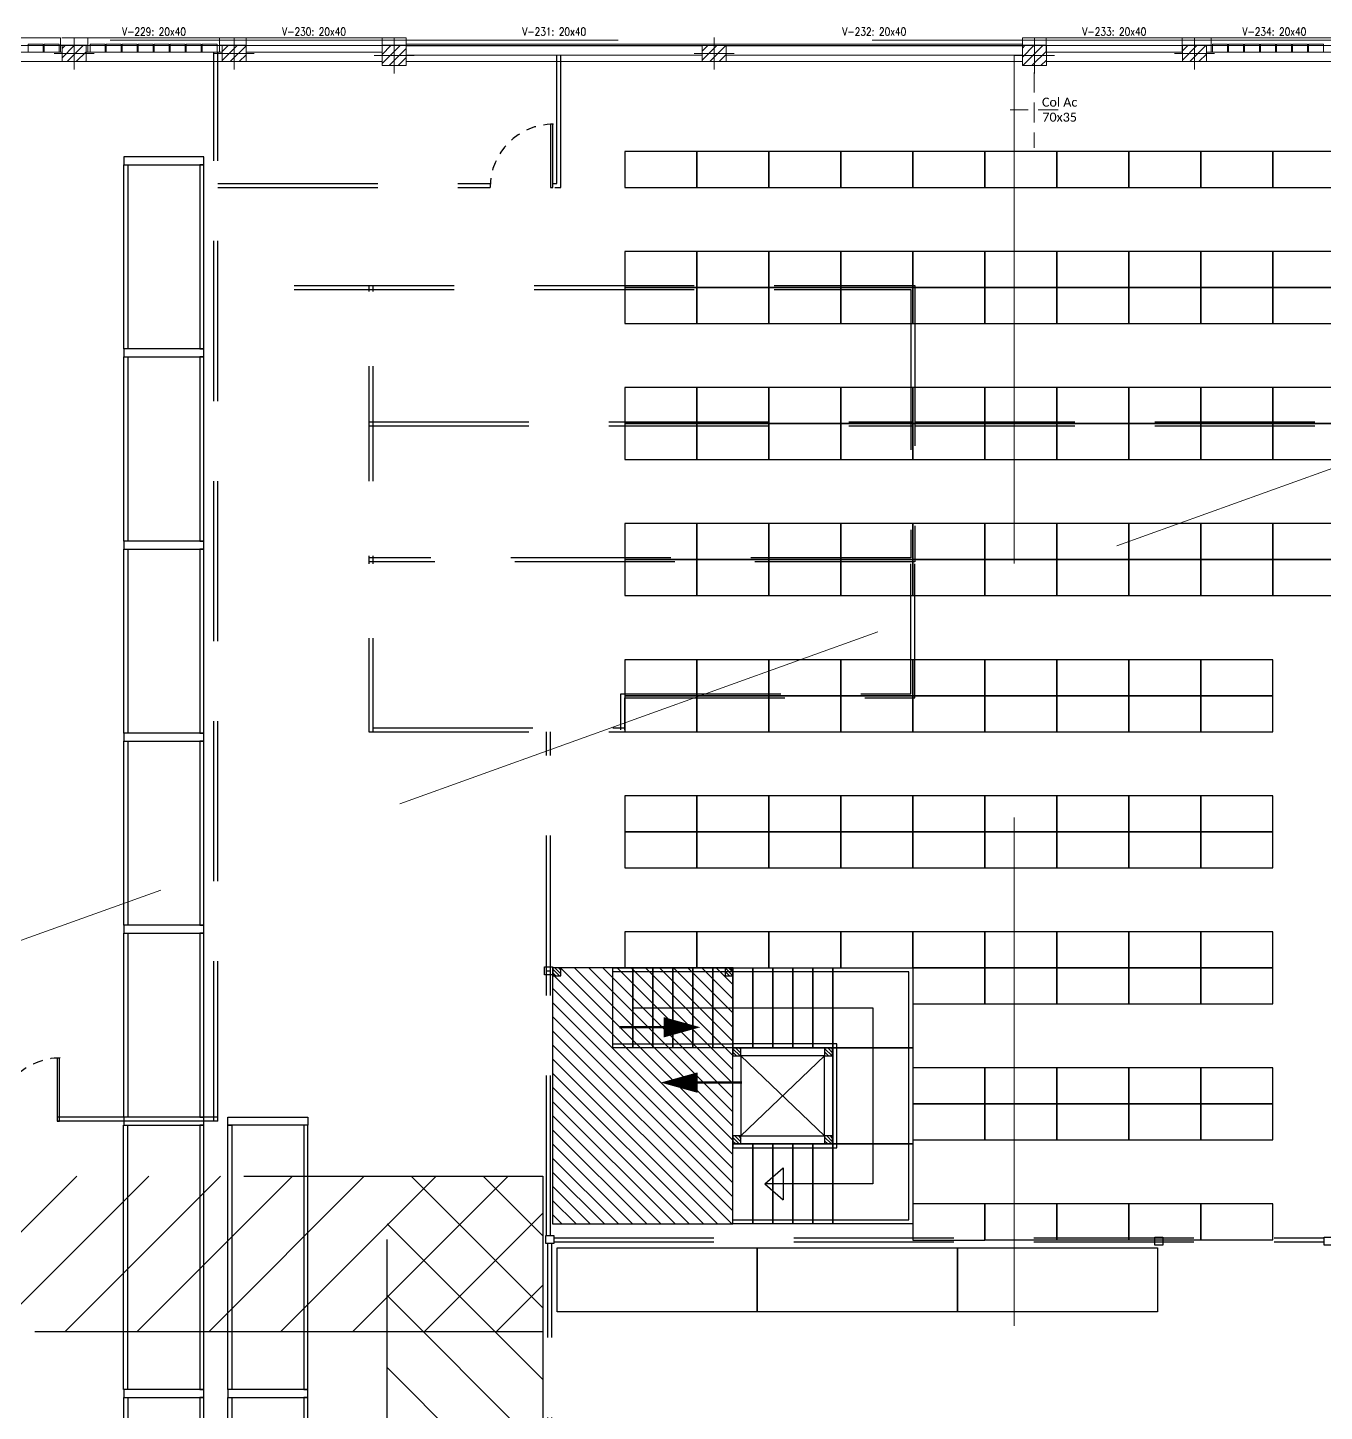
# Model space of a CAD drawing. Header units: millimetres. Extents: x 14 to 290, y 66 to 213.
# Drawn here: x 105.48 to 121.68, y 192.91 to 210.2 of the extents above; entities that cross this region are included whole.
import ezdxf
from ezdxf.enums import TextEntityAlignment as Align

# ---------------------------------------------------------------- set-up
doc = ezdxf.new("R2010")
doc.units = ezdxf.units.MM
for name, pattern in [('HIDDEN', [9.525, 6.35, -3.175]), ('HIDDEN2', [0.1875, 0.125, -0.0625]), ('IRI-OCASA-Layout R 9$0$HIDDEN', [0.375, 0.25, -0.125]), ('OCASA_TODAS_r08$0$HIDDEN', [0.375, 0.25, -0.125])]:
    doc.linetypes.add(name, pattern=pattern)
for name, color, linetype in [('1', 252, 'Continuous'), ('Carpintería', 252, 'Continuous'), ('IRI-OCASA-Layout R 9$0$OCA_EST-Bandeja', 252, 'Continuous'), ('IRI-OCASA-Layout R 9$0$OCA_EST-BASTIDOR', 252, 'Continuous'), ('IRI-OCASA-Layout R 9$0$OCA_EST-LARGUERO', 252, 'Continuous'), ('IRI-OCASA-Layout R 9$0$OCA_Mobiliario', 252, 'Continuous'), ('IRI-OCASA-Layout R 9$0$OCA_Racks', 252, 'Continuous'), ('IRI-OCASA-Layout R 9$0$OCA_Rejas', 252, 'IRI-OCASA-Layout R 9$0$HIDDEN')]:
    doc.layers.add(name, color=color, linetype=linetype)
for name, color, linetype, lineweight in [('OCASA_TODAS_r08$0$CGC COLUMNAS', 252, 'Continuous', 20), ('OCASA_TODAS_r08$0$CGC COLUMNAS EJES', 252, 'Continuous', 20), ('OCASA_TODAS_r08$0$CGC COLUMNAS HATCH', 252, 'Continuous', 20), ('OCASA_TODAS_r08$0$CGC VIGAS', 252, 'HIDDEN', 15), ('OCASA_TODAS_r08$0$CGC VIGAS REF', 252, 'Continuous', 15), ('OCASA_TODAS_r08$0$COLUMNAS ACERO', 252, 'Continuous', 20), ('OCASA_TODAS_r08$0$DESCRIP COLUMNAS', 252, 'Continuous', 20), ('OCASA_TODAS_r08$0$EJES COL FE', 252, 'Continuous', 20), ('OCASA_TODAS_r08$0$LINEA_DE_PROYECCION', 252, 'HIDDEN', 15), ('OCASA_TODAS_r08$0$MURO BLOQUE CEMENTO 12', 252, 'Continuous', 20), ('OCASA_TODAS_r08$0$MURO BLOQUE CEMENTO 18', 252, 'Continuous', 20), ('OCASA_TODAS_r08$0$MURO BLOQUE CEMENTO 8', 252, 'Continuous', 20), ('OCASA_TODAS_r08$0$MURO LADRILLO VIDRIO', 252, 'Continuous', 20), ('OCASA_TODAS_r08$0$REVOQUES', 251, 'Continuous', 15)]:
    doc.layers.add(name, color=color, linetype=linetype, lineweight=lineweight)
doc.styles.add('OCASA_TODAS_r08$0$CYPETXT', font='romans__.ttf', dxfattribs={"height": 0.2})
doc.styles.add('OCASA_TODAS_r08$0$Standard', font='txt')

# ---------------------------------------------------------------- blocks, each defined once
blk = doc.blocks.new('OCASA_TODAS_r08$0$EJES_DE_LA_COLUMNA')
at = {"layer": 'OCASA_TODAS_r08$0$CGC COLUMNAS EJES'}
for p, q in [((0, -0.5), (0, 0.5)), ((-0.5, 0), (0.5, 0))]:
    blk.add_line(p, q, dxfattribs=at)
blk = doc.blocks.new('OCASA_TODAS_r08$0$Estructura PB para Arquitectura')
at = {"layer": 'OCASA_TODAS_r08$0$CGC COLUMNAS'}
for points in [[(1184.108901, 436.671705), (1184.408901, 436.671705), (1184.408901, 436.871705), (1184.108901, 436.871705), (1184.108901, 436.671705)], [(1184.108901, 436.671705), (1184.408901, 436.671705), (1184.408901, 436.871705), (1184.108901, 436.871705), (1184.108901, 436.671705)], [(1186.108573, 436.671705), (1186.408573, 436.671705), (1186.408573, 436.871705), (1186.108573, 436.871705), (1186.108573, 436.671705)], [(1186.108573, 436.671705), (1186.408573, 436.671705), (1186.408573, 436.871705), (1186.108573, 436.871705), (1186.108573, 436.671705)], [(1188.108909, 436.621705), (1188.408909, 436.621705), (1188.408909, 436.871705), (1188.108909, 436.871705), (1188.108909, 436.621705)], [(1188.108909, 436.621705), (1188.408909, 436.621705), (1188.408909, 436.871705), (1188.108909, 436.871705), (1188.108909, 436.621705)], [(1192.108901, 436.671705), (1192.408901, 436.671705), (1192.408901, 436.871705), (1192.108901, 436.871705), (1192.108901, 436.671705)], [(1192.108901, 436.671705), (1192.408901, 436.671705), (1192.408901, 436.871705), (1192.108901, 436.871705), (1192.108901, 436.671705)], [(1196.109021, 436.621705), (1196.409021, 436.621705), (1196.409021, 436.871705), (1196.109021, 436.871705), (1196.109021, 436.621705)], [(1196.109021, 436.621705), (1196.409021, 436.621705), (1196.409021, 436.871705), (1196.109021, 436.871705), (1196.109021, 436.621705)], [(1198.108573, 436.671705), (1198.408573, 436.671705), (1198.408573, 436.871705), (1198.108573, 436.871705), (1198.108573, 436.671705)], [(1198.108573, 436.671705), (1198.408573, 436.671705), (1198.408573, 436.871705), (1198.108573, 436.871705), (1198.108573, 436.671705)]]:
    blk.add_lwpolyline(points, close=True, dxfattribs=at)
at = {"layer": 'OCASA_TODAS_r08$0$CGC COLUMNAS HATCH'}
for p, q in [((1184.108901, 436.720883, -0.000029), (1184.259722, 436.871704, -0.000029)), ((1184.108901, 436.83402, -0.000029), (1184.146585, 436.871704, -0.000029)), ((1184.172859, 436.671704, -0.000029), (1184.372859, 436.871704, -0.000029)), ((1184.285996, 436.671704, -0.000029), (1184.408901, 436.794609, -0.000029)), ((1186.108573, 436.684087, -0.000029), (1186.29619, 436.871704, -0.000029)), ((1186.108573, 436.797224, -0.000029), (1186.183053, 436.871704, -0.000029)), ((1186.209327, 436.671704, -0.000029), (1186.408573, 436.87095, -0.000029)), ((1186.322464, 436.671704, -0.000029), (1186.408573, 436.757813, -0.000029)), ((1188.108909, 436.647955, -0.000029), (1188.332657, 436.871704, -0.000029)), ((1188.108909, 436.761093, -0.000029), (1188.21952, 436.871704, -0.000029)), ((1188.195794, 436.621704, -0.000029), (1188.408909, 436.834818, -0.000029)), ((1188.308931, 436.621704, -0.000029), (1188.408909, 436.721681, -0.000029)), ((1192.108901, 436.68815, -0.000029), (1192.292455, 436.871704, -0.000029)), ((1192.108901, 436.801287, -0.000029), (1192.179318, 436.871704, -0.000029)), ((1192.205592, 436.671704, -0.000029), (1192.405592, 436.871704, -0.000029)), ((1192.318729, 436.671704, -0.000029), (1192.408901, 436.761876, -0.000029)), ((1196.109021, 436.728472, -0.000029), (1196.252253, 436.871704, -0.000029)), ((1196.109021, 436.841609, -0.000029), (1196.139116, 436.871704, -0.000029)), ((1196.11539, 436.621704, -0.000029), (1196.36539, 436.871704, -0.000029)), ((1196.228527, 436.621704, -0.000029), (1196.409021, 436.802198, -0.000029)), ((1198.108573, 436.691556, -0.000029), (1198.288721, 436.871704, -0.000029)), ((1198.108573, 436.804693, -0.000029), (1198.175584, 436.871704, -0.000029)), ((1198.201858, 436.671704, -0.000029), (1198.401858, 436.871704, -0.000029)), ((1198.314995, 436.671704, -0.000029), (1198.408573, 436.765282, -0.000029)), ((1184.399133, 436.671704, -0.000029), (1184.408901, 436.681472, -0.000029)), ((1196.341664, 436.621704, -0.000029), (1196.409021, 436.689061, -0.000029))]:
    blk.add_line(p, q, dxfattribs=at)
at = {"layer": 'OCASA_TODAS_r08$0$CGC VIGAS', "lineweight": 9}
for p, q in [((1108.508588, 436.941425, -0.000029), (1217.409647, 436.941425, -0.000029)), ((1182.258573, 436.871425, -0.000029), (1184.108901, 436.871425, -0.000029)), ((1184.408901, 436.871425, -0.000029), (1186.108573, 436.871425, -0.000029)), ((1186.408573, 436.871425, -0.000029), (1188.108909, 436.871425, -0.000029)), ((1188.408909, 436.871425, -0.000029), (1192.108901, 436.871425, -0.000029)), ((1192.408901, 436.871425, -0.000029), (1196.109021, 436.871425, -0.000029)), ((1196.409021, 436.871425, -0.000029), (1198.108573, 436.871425, -0.000029)), ((1198.408573, 436.871425, -0.000029), (1200.108631, 436.871425, -0.000029)), ((1182.408573, 436.671425, -0.000029), (1184.258901, 436.671425, -0.000029)), ((1184.258901, 436.671425, -0.000029), (1186.258573, 436.671425, -0.000029)), ((1186.258573, 436.671425, -0.000029), (1188.108909, 436.671425, -0.000029)), ((1188.408909, 436.671425, -0.000029), (1192.258901, 436.671425, -0.000029)), ((1192.258901, 436.671425, -0.000029), (1196.109021, 436.671425, -0.000029)), ((1196.409021, 436.671425, -0.000029), (1198.258573, 436.671425, -0.000029)), ((1198.258573, 436.671425, -0.000029), (1200.258631, 436.671425, -0.000029))]:
    blk.add_line(p, q, dxfattribs=at)
at = {"layer": 'OCASA_TODAS_r08$0$CGC COLUMNAS EJES', "xscale": 0.5}
for p, yscale in [((1184.258901, 436.771705, -0.000029), 0.4), ((1186.258573, 436.771705, -0.000029), 0.4), ((1188.258909, 436.746705, -0.000029), 0.45), ((1192.258901, 436.771705, -0.000029), 0.4), ((1196.259021, 436.746705, -0.000029), 0.45), ((1198.258573, 436.771705, -0.000029), 0.4)]:
    blk.add_blockref('OCASA_TODAS_r08$0$EJES_DE_LA_COLUMNA', p, dxfattribs=dict(at, yscale=yscale))
at = {"layer": 'OCASA_TODAS_r08$0$CGC VIGAS REF', "style": 'OCASA_TODAS_r08$0$CYPETXT', "width": 0.821201}
for s, p in [('V-229: 20x40', (1185.258737, 437.046425, -0.000029)), ('V-230: 20x40', (1187.258741, 437.046425, -0.000029)), ('V-231: 20x40', (1190.258905, 437.046425, -0.000029)), ('V-232: 20x40', (1194.258961, 437.046425, -0.000029)), ('V-233: 20x40', (1197.258797, 437.046425, -0.000029)), ('V-234: 20x40', (1199.258602, 437.046425, -0.000029))]:
    blk.add_text(s, height=0.1, dxfattribs=at).set_placement(p, align=Align.MIDDLE_CENTER)
blk = doc.blocks.new('IRI-OCASA-Layout R 9$0$OCA_Est-Modulo Simpl')
at = {"layer": 'IRI-OCASA-Layout R 9$0$OCA_EST-BASTIDOR'}
for points in [[(-37.329308, -174.55488), (-37.329308, -174.65488), (-38.329308, -174.65488), (-38.329308, -174.55488)], [(-37.329308, -176.95488), (-37.329308, -177.05488), (-38.329308, -177.05488), (-38.329308, -176.95488)]]:
    blk.add_lwpolyline(points, close=True, dxfattribs=at)
at = {"layer": 'IRI-OCASA-Layout R 9$0$OCA_EST-LARGUERO'}
for points in [[(-38.279308, -174.65488), (-38.279308, -176.95488), (-38.329308, -176.95488), (-38.329308, -174.65488)], [(-37.379308, -174.65488), (-37.379308, -176.95488), (-37.329308, -176.95488), (-37.329308, -174.65488)]]:
    blk.add_lwpolyline(points, close=True, dxfattribs=at)
blk = doc.blocks.new('OCASA_TODAS_r08$0$COL ACERO 75 X 50')
at = {"layer": 'OCASA_TODAS_r08$0$EJES COL FE', "color": 252, "linetype": 'OCASA_TODAS_r08$0$HIDDEN'}
for p, q in [((104.763401, -684.220664, -0.572955), (104.763401, -683.620664, -0.572955)), ((105.229249, -683.920664, -0.572955), (104.288401, -683.920664, -0.572955))]:
    blk.add_line(p, q, dxfattribs=at)
at = {"layer": 'OCASA_TODAS_r08$0$DESCRIP COLUMNAS', "insert": (104.916559, -683.868448, -0.372955), "char_height": 0.1125, "attachment_point": 1, "rotation": 270, "style": 'OCASA_TODAS_r08$0$Standard'}
blk.add_mtext_dynamic_manual_height_columns('\\pxqc;{\\fCalibri Light|b0|i0|c0|p34;Col Ac \\P70x35}', width=0.737699, gutter_width=12.5, heights=[0], dxfattribs=at)
blk = doc.blocks.new('IRI-OCASA-Layout R 9$0$OCA_mesa de trabajo')
at = {"color": 253}
blk.add_lwpolyline([(0, 2.5), (0.8, 2.5), (0.8, 0), (0, 0)], close=True, dxfattribs=at)
blk = doc.blocks.new('A$C321A6400')
at = {"layer": 'Carpintería'}
blk.add_lwpolyline([(0.029682, 0.014423), (0.029682, 0.805135), (0, 0.805135), (0, 0.014423)], close=True, dxfattribs=at)
at = {"layer": 'Carpintería', "color": 253, "linetype": 'HIDDEN2'}
blk.add_arc((-0.009328, 0.805135), 0.791674, 270, 360, dxfattribs=at)
blk = doc.blocks.new('Escalera_1')
h = blk.add_hatch()
h.set_pattern_fill('ANSI31', color=256, angle=-90, style=0)
h.set_pattern_definition([(315, (-550.65188, 397.19957), (0.088388348, 0.088388348), [])])
h.paths.add_polyline_path([(-2.25, 3.199998), (-4.502688, 3.200034), (-4.502688, 0.000034), (-2.25, 0.000034), (-2.25, 2.200034)])
h = blk.add_hatch()
h.set_pattern_fill('ANSI31', color=256, scale=0.25, angle=-90, style=0)
h.set_pattern_definition([(315, (-554.254534, 397.19688), (0.0220970869, 0.0220970869), [])])
edge = h.paths.add_edge_path()
edge.add_line((-4.5, 3.200034), (-4.5, 3.100034))
edge.add_line((-4.5, 3.100034), (-4.4, 3.100034))
edge.add_line((-4.4, 3.100034), (-4.4, 3.200034))
edge.add_line((-4.4, 3.200034), (-4.502688, 3.200034))
h = blk.add_hatch()
h.set_pattern_fill('ANSI31', color=256, scale=0.25, angle=-90, style=0)
h.set_pattern_definition([(315, (-553.75181, 395.54957), (0.0220970869, 0.0220970869), [])])
edge = h.paths.add_edge_path()
edge.add_line((-2.35, 3.199998), (-2.35, 3.099998))
edge.add_line((-2.35, 3.099998), (-2.25, 3.099998))
edge.add_line((-2.25, 3.099998), (-2.25, 3.199998))
edge.add_line((-2.25, 3.199998), (-2.352688, 3.199998))
h = blk.add_hatch()
h.set_pattern_fill('ANSI31', color=256, scale=0.25, angle=-90, style=0)
h.set_pattern_definition([(315, (-552.751776, 395.44957), (0.0220970869, 0.0220970869), [])])
edge = h.paths.add_edge_path()
edge.add_line((-2.25, 2.199964), (-2.25, 2.099964))
edge.add_line((-2.25, 2.099964), (-2.15, 2.099964))
edge.add_line((-2.15, 2.099964), (-2.15, 2.199964))
edge.add_line((-2.15, 2.199964), (-2.252688, 2.199964))
h = blk.add_hatch()
h.set_pattern_fill('ANSI31', color=256, scale=0.25, angle=-90, style=0)
h.set_pattern_definition([(315, (-552.751776, 394.302257), (0.0220970869, 0.0220970869), [])])
edge = h.paths.add_edge_path()
edge.add_line((-1.102688, 2.199964), (-1.102688, 2.099964))
edge.add_line((-1.102688, 2.099964), (-1.002688, 2.099964))
edge.add_line((-1.002688, 2.099964), (-1.002688, 2.199964))
edge.add_line((-1.002688, 2.199964), (-1.105376, 2.199964))
h = blk.add_hatch()
h.set_pattern_fill('ANSI31', color=256, scale=0.25, angle=-90, style=0)
h.set_pattern_definition([(315, (-551.651812, 395.44957), (0.0220970869, 0.0220970869), [])])
edge = h.paths.add_edge_path()
edge.add_line((-2.25, 1.1), (-2.25, 1))
edge.add_line((-2.25, 1), (-2.15, 1))
edge.add_line((-2.15, 1), (-2.15, 1.1))
edge.add_line((-2.15, 1.1), (-2.252688, 1.1))
h = blk.add_hatch()
h.set_pattern_fill('ANSI31', color=256, scale=0.25, angle=-90, style=0)
h.set_pattern_definition([(315, (-551.651812, 394.302257), (0.0220970869, 0.0220970869), [])])
edge = h.paths.add_edge_path()
edge.add_line((-1.102688, 1.1), (-1.102688, 1))
edge.add_line((-1.102688, 1), (-1.002688, 1))
edge.add_line((-1.002688, 1), (-1.002688, 1.1))
edge.add_line((-1.002688, 1.1), (-1.105376, 1.1))
for points in [[(-2.25, 3.199998), (-4.502688, 3.200034), (-4.502688, 0.000034), (-2.25, 0.000034), (-2.25, 2.200034), (-2.25, 2.200034), (-2.25, 3.199998)], [(-4.5, 3.200034), (-4.5, 3.100034), (-4.4, 3.100034), (-4.4, 3.200034), (-4.502688, 3.200034), (-4.502688, 3.200034)], [(-3.75, 3.200029), (-2.25, 3.200029), (-2.25, 3.150101), (-3.75, 3.150101), (-3.75, 3.200029)], [(-3.75, 2.199964), (-3.75, 3.199964), (-3.5, 3.199964), (-3.5, 2.199964), (-3.75, 2.199964)], [(-3.5, 2.199964), (-3.5, 3.199964), (-3.25, 3.199964), (-3.25, 2.199964), (-3.5, 2.199964)], [(-3.25, 2.2), (-3.25, 3.2), (-3, 3.2), (-3, 2.2), (-3.25, 2.2)], [(-3, 2.2), (-3, 3.2), (-2.75, 3.2), (-2.75, 2.2), (-3, 2.2)], [(-2.75, 2.2), (-2.75, 3.2), (-2.5, 3.2), (-2.5, 2.2), (-2.75, 2.2)], [(-2.5, 2.2), (-2.5, 3.2), (-2.25, 3.2), (-2.25, 2.2), (-2.5, 2.2)], [(-2.347312, 3.199998), (-2.347312, 3.099998), (-2.247312, 3.099998), (-2.247312, 3.199998), (-2.35, 3.199998), (-2.35, 3.199998)], [(-2.25, 2.2), (-2.25, 3.2), (-2, 3.2), (-2, 2.2), (-2.25, 2.2)], [(-2.25, 3.199964), (0, 3.199964), (0, 0.000034), (-2.25, 0.000036), (-2.25, 0.050036), (-0.05, 0.050036), (-0.05, 3.150036), (-2.25, 3.150036), (-2.25, 3.199964)], [(-2, 2.2), (-2, 3.2), (-1.75, 3.2), (-1.75, 2.2), (-2, 2.2)], [(-1.75, 2.2), (-1.75, 3.2), (-1.5, 3.2), (-1.5, 2.2), (-1.75, 2.2)], [(-1.5, 2.2), (-1.5, 3.2), (-1.25, 3.2), (-1.25, 2.2), (-1.5, 2.2)], [(-1.25, 2.2), (-1.25, 3.2), (-1, 3.2), (-1, 2.2), (-1.25, 2.2)], [(-1, 3.2), (0, 3.2), (0, 2.2), (-1, 2.2), (-1, 3.2)], [(-3.5, 2.700029), (-3.5, 2.700029), (-0.5, 2.700029), (-0.5, 0.500029), (-1.85, 0.500029)], [(-3.75, 2.249892), (-2.25, 2.249892), (-2.25, 2.199964), (-3.75, 2.199964), (-3.75, 2.249892)], [(-2.25, 2.199964), (-1, 2.2), (-1, 1), (-2.25, 1), (-2.25, 0.95), (-0.95, 0.95), (-0.95, 2.25), (-2.25, 2.249892), (-2.25, 2.2)], [(-2.25, 2.199964), (-2.25, 2.099964), (-2.15, 2.099964), (-2.15, 2.199964), (-2.252688, 2.199964), (-2.252688, 2.199964)], [(-2.15, 2.099964), (-2.15, 1.1), (-1.105376, 1.1), (-1.102688, 2.099964), (-2.15, 2.099964)], [(-2.15, 2.099964), (-1.105376, 1.1)], [(-2.15, 1.1), (-1.102688, 2.099964)], [(-1.102688, 2.199964), (-1.102688, 2.099964), (-1.002688, 2.099964), (-1.002688, 2.199964), (-1.105376, 2.199964), (-1.105376, 2.199964)], [(-1, 2.2), (0, 2.2), (0, 1), (-1, 1), (-1, 2.2)], [(-2.25, 1.1), (-2.25, 1), (-2.15, 1), (-2.15, 1.1), (-2.252688, 1.1), (-2.252688, 1.1)], [(-1.102688, 1.1), (-1.102688, 1), (-1.002688, 1), (-1.002688, 1.1), (-1.105376, 1.1), (-1.105376, 1.1)], [(-2.25, 0), (-2.25, 1), (-2, 1), (-2, 0), (-2.25, 0)], [(-2, 0), (-2, 1), (-1.75, 1), (-1.75, 0), (-2, 0)], [(-1.75, 0), (-1.75, 1), (-1.5, 1), (-1.5, 0), (-1.75, 0)], [(-1.5, 0), (-1.5, 1), (-1.25, 1), (-1.25, 0), (-1.5, 0)], [(-1.25, 0), (-1.25, 1), (-1, 1), (-1, 0), (-1.25, 0)], [(-1, 1), (0, 1), (0, 0), (-1, 0), (-1, 1)], [(-1.85, 0.500029), (-1.62, 0.7)], [(-1.62, 0.7), (-1.62, 0.300036)], [(-1.85, 0.500029), (-1.62, 0.300036)]]:
    blk.add_lwpolyline(points)
blk = doc.blocks.new('A$C225D2C9E')
at = {"layer": '1', "xscale": -1, "rotation": 180}
blk.add_blockref('A$C321A6400', (0, 0.805136), dxfattribs=at)
at = {"layer": '1', "rotation": 180}
blk.add_blockref('A$C321A6400', (1.596627, 0.805136), dxfattribs=at)
blk = doc.blocks.new('A$C31ED7EFC')
at = {"layer": '1', "rotation": 90}
blk.add_blockref('A$C225D2C9E', (0.805136, 0), dxfattribs=at)

msp = doc.modelspace()

# ---------------------------------------------------------------- hatches: boundary and pattern name
h = msp.add_hatch()
h.set_pattern_fill('ANSI31', color=256, scale=0.25, angle=270, style=0)
h.set_pattern_definition([(315, (-437.713366, 592.44622), (0.0220970869, 0.0220970869), [])])
edge = h.paths.add_edge_path()
edge.add_line((112.041, 198.449), (112.041, 198.349))
edge.add_line((112.041, 198.349), (112.141, 198.349))
edge.add_line((112.141, 198.349), (112.141, 198.449))
edge.add_line((112.141, 198.449), (112.038, 198.449))
edge.add_line((112.038, 198.449), (112.038, 198.449))
at = {"linetype": 'HIDDEN'}
h = msp.add_hatch(dxfattribs=at)
h.set_pattern_fill('LINE', color=251, scale=0.2, angle=45)
h.set_pattern_definition([(45, (26.7051, 69.7616), (-0.4490128, 0.4490128), [])])
h.paths.add_polyline_path([(31.98, 195.848), (111.917, 195.848), (111.917, 193.903), (31.98, 193.903)])
h = msp.add_hatch(dxfattribs=at)
h.set_pattern_fill('LINE', color=251, scale=0.2, angle=135)
h.set_pattern_definition([(135, (236.05835, 105.9824), (-0.4490128, -0.4490128), [])])
h.paths.add_polyline_path([(109.971, 179.179), (109.971, 195.848), (111.917, 195.848), (111.917, 179.179)])

# ---------------------------------------------------------------- linework, layer by layer
at = {"elevation": 0}
msp.add_lwpolyline([(112.041, 198.449), (112.041, 198.349), (112.141, 198.349), (112.141, 198.449), (112.038, 198.449), (112.038, 198.449)], dxfattribs=at)
at = {"color": 251, "linetype": 'HIDDEN'}
for points in [[(113.886, 197.707, 0, 0.25, 0), (113.436, 197.707, 0.25, 0.25, 0), (113.426, 197.707, 0.1, 0.1, 0), (113.426, 197.707, 0.1, 0.1, 0)], [(113.39, 197.016, 0, 0.25, 0), (113.84, 197.016, 0.25, 0.25, 0), (113.85, 197.016, 0.1, 0.1, 0), (113.85, 197.016, 0.1, 0.1, 0)]]:
    msp.add_lwpolyline(points, format="xyseb", dxfattribs=at)
at = {"color": 251, "linetype": 'HIDDEN', "const_width": 0.03}
for points in [[(112.871, 197.707), (113.426, 197.707)], [(113.85, 197.016), (114.406, 197.016)]]:
    msp.add_lwpolyline(points, dxfattribs=at)
at = {"color": 251, "linetype": 'HIDDEN', "elevation": 0}
for points in [[(31.98, 195.848), (111.917, 195.848), (111.917, 193.903), (31.98, 193.903)], [(109.971, 179.179), (109.971, 195.848), (111.917, 195.848), (111.917, 179.179)]]:
    msp.add_lwpolyline(points, close=True, dxfattribs=at)
at = {"layer": 'IRI-OCASA-Layout R 9$0$OCA_EST-Bandeja', "elevation": 0}
for points in [[(113.841, 208.65), (112.941, 208.65), (112.941, 208.2), (113.841, 208.2), (113.841, 208.65)], [(114.741, 208.65), (113.841, 208.65), (113.841, 208.2), (114.741, 208.2), (114.741, 208.65)], [(115.641, 208.65), (114.741, 208.65), (114.741, 208.2), (115.641, 208.2), (115.641, 208.65)], [(116.541, 208.65), (115.641, 208.65), (115.641, 208.2), (116.541, 208.2), (116.541, 208.65)], [(117.441, 208.65), (116.541, 208.65), (116.541, 208.2), (117.441, 208.2), (117.441, 208.65)], [(118.341, 208.65), (117.441, 208.65), (117.441, 208.2), (118.341, 208.2), (118.341, 208.65)], [(119.241, 208.65), (118.341, 208.65), (118.341, 208.2), (119.241, 208.2), (119.241, 208.65)], [(120.141, 208.65), (119.241, 208.65), (119.241, 208.2), (120.141, 208.2), (120.141, 208.65)], [(121.041, 208.65), (120.141, 208.65), (120.141, 208.2), (121.041, 208.2), (121.041, 208.65)], [(121.941, 208.65), (121.041, 208.65), (121.041, 208.2), (121.941, 208.2), (121.941, 208.65)], [(113.841, 207.4), (112.941, 207.4), (112.941, 206.95), (113.841, 206.95), (113.841, 207.4)], [(114.741, 207.4), (113.841, 207.4), (113.841, 206.95), (114.741, 206.95), (114.741, 207.4)], [(115.641, 207.4), (114.741, 207.4), (114.741, 206.95), (115.641, 206.95), (115.641, 207.4)], [(116.541, 207.4), (115.641, 207.4), (115.641, 206.95), (116.541, 206.95), (116.541, 207.4)], [(117.441, 207.4), (116.541, 207.4), (116.541, 206.95), (117.441, 206.95), (117.441, 207.4)], [(118.341, 207.4), (117.441, 207.4), (117.441, 206.95), (118.341, 206.95), (118.341, 207.4)], [(119.241, 207.4), (118.341, 207.4), (118.341, 206.95), (119.241, 206.95), (119.241, 207.4)], [(120.141, 207.4), (119.241, 207.4), (119.241, 206.95), (120.141, 206.95), (120.141, 207.4)], [(121.041, 207.4), (120.141, 207.4), (120.141, 206.95), (121.041, 206.95), (121.041, 207.4)], [(121.941, 207.4), (121.041, 207.4), (121.041, 206.95), (121.941, 206.95), (121.941, 207.4)], [(113.841, 206.95), (112.941, 206.95), (112.941, 206.5), (113.841, 206.5), (113.841, 206.95)], [(114.741, 206.95), (113.841, 206.95), (113.841, 206.5), (114.741, 206.5), (114.741, 206.95)], [(115.641, 206.95), (114.741, 206.95), (114.741, 206.5), (115.641, 206.5), (115.641, 206.95)], [(116.541, 206.95), (115.641, 206.95), (115.641, 206.5), (116.541, 206.5), (116.541, 206.95)], [(117.441, 206.95), (116.541, 206.95), (116.541, 206.5), (117.441, 206.5), (117.441, 206.95)], [(118.341, 206.95), (117.441, 206.95), (117.441, 206.5), (118.341, 206.5), (118.341, 206.95)], [(119.241, 206.95), (118.341, 206.95), (118.341, 206.5), (119.241, 206.5), (119.241, 206.95)], [(120.141, 206.95), (119.241, 206.95), (119.241, 206.5), (120.141, 206.5), (120.141, 206.95)], [(121.041, 206.95), (120.141, 206.95), (120.141, 206.5), (121.041, 206.5), (121.041, 206.95)], [(121.941, 206.95), (121.041, 206.95), (121.041, 206.5), (121.941, 206.5), (121.941, 206.95)], [(113.841, 205.7), (112.941, 205.7), (112.941, 205.25), (113.841, 205.25), (113.841, 205.7)], [(114.741, 205.7), (113.841, 205.7), (113.841, 205.25), (114.741, 205.25), (114.741, 205.7)], [(115.641, 205.7), (114.741, 205.7), (114.741, 205.25), (115.641, 205.25), (115.641, 205.7)], [(116.541, 205.7), (115.641, 205.7), (115.641, 205.25), (116.541, 205.25), (116.541, 205.7)], [(117.441, 205.7), (116.541, 205.7), (116.541, 205.25), (117.441, 205.25), (117.441, 205.7)], [(118.341, 205.7), (117.441, 205.7), (117.441, 205.25), (118.341, 205.25), (118.341, 205.7)], [(119.241, 205.7), (118.341, 205.7), (118.341, 205.25), (119.241, 205.25), (119.241, 205.7)], [(120.141, 205.7), (119.241, 205.7), (119.241, 205.25), (120.141, 205.25), (120.141, 205.7)], [(121.041, 205.7), (120.141, 205.7), (120.141, 205.25), (121.041, 205.25), (121.041, 205.7)], [(121.941, 205.7), (121.041, 205.7), (121.041, 205.25), (121.941, 205.25), (121.941, 205.7)], [(113.841, 205.25), (112.941, 205.25), (112.941, 204.8), (113.841, 204.8), (113.841, 205.25)], [(113.841, 205.25), (112.941, 205.25), (112.941, 204.8), (113.841, 204.8), (113.841, 205.25)], [(114.741, 205.25), (113.841, 205.25), (113.841, 204.8), (114.741, 204.8), (114.741, 205.25)], [(114.741, 205.25), (113.841, 205.25), (113.841, 204.8), (114.741, 204.8), (114.741, 205.25)], [(115.641, 205.25), (114.741, 205.25), (114.741, 204.8), (115.641, 204.8), (115.641, 205.25)], [(115.641, 205.25), (114.741, 205.25), (114.741, 204.8), (115.641, 204.8), (115.641, 205.25)], [(116.541, 205.25), (115.641, 205.25), (115.641, 204.8), (116.541, 204.8), (116.541, 205.25)], [(116.541, 205.25), (115.641, 205.25), (115.641, 204.8), (116.541, 204.8), (116.541, 205.25)], [(117.441, 205.25), (116.541, 205.25), (116.541, 204.8), (117.441, 204.8), (117.441, 205.25)], [(117.441, 205.25), (116.541, 205.25), (116.541, 204.8), (117.441, 204.8), (117.441, 205.25)], [(118.341, 205.25), (117.441, 205.25), (117.441, 204.8), (118.341, 204.8), (118.341, 205.25)], [(119.241, 205.25), (118.341, 205.25), (118.341, 204.8), (119.241, 204.8), (119.241, 205.25)], [(120.141, 205.25), (119.241, 205.25), (119.241, 204.8), (120.141, 204.8), (120.141, 205.25)], [(121.041, 205.25), (120.141, 205.25), (120.141, 204.8), (121.041, 204.8), (121.041, 205.25)], [(121.941, 205.25), (121.041, 205.25), (121.041, 204.8), (121.941, 204.8), (121.941, 205.25)], [(113.841, 204), (112.941, 204), (112.941, 203.55), (113.841, 203.55), (113.841, 204)], [(113.841, 204), (112.941, 204), (112.941, 203.55), (113.841, 203.55), (113.841, 204)], [(114.741, 204), (113.841, 204), (113.841, 203.55), (114.741, 203.55), (114.741, 204)], [(114.741, 204), (113.841, 204), (113.841, 203.55), (114.741, 203.55), (114.741, 204)], [(115.641, 204), (114.741, 204), (114.741, 203.55), (115.641, 203.55), (115.641, 204)], [(115.641, 204), (114.741, 204), (114.741, 203.55), (115.641, 203.55), (115.641, 204)], [(116.541, 204), (115.641, 204), (115.641, 203.55), (116.541, 203.55), (116.541, 204)], [(116.541, 204), (115.641, 204), (115.641, 203.55), (116.541, 203.55), (116.541, 204)], [(117.441, 204), (116.541, 204), (116.541, 203.55), (117.441, 203.55), (117.441, 204)], [(118.341, 204), (117.441, 204), (117.441, 203.55), (118.341, 203.55), (118.341, 204)], [(119.241, 204), (118.341, 204), (118.341, 203.55), (119.241, 203.55), (119.241, 204)], [(120.141, 204), (119.241, 204), (119.241, 203.55), (120.141, 203.55), (120.141, 204)], [(121.041, 204), (120.141, 204), (120.141, 203.55), (121.041, 203.55), (121.041, 204)], [(121.941, 204), (121.041, 204), (121.041, 203.55), (121.941, 203.55), (121.941, 204)], [(113.841, 203.55), (112.941, 203.55), (112.941, 203.1), (113.841, 203.1), (113.841, 203.55)], [(113.841, 203.55), (112.941, 203.55), (112.941, 203.1), (113.841, 203.1), (113.841, 203.55)], [(114.741, 203.55), (113.841, 203.55), (113.841, 203.1), (114.741, 203.1), (114.741, 203.55)], [(114.741, 203.55), (113.841, 203.55), (113.841, 203.1), (114.741, 203.1), (114.741, 203.55)], [(115.641, 203.55), (114.741, 203.55), (114.741, 203.1), (115.641, 203.1), (115.641, 203.55)], [(115.641, 203.55), (114.741, 203.55), (114.741, 203.1), (115.641, 203.1), (115.641, 203.55)], [(116.541, 203.55), (115.641, 203.55), (115.641, 203.1), (116.541, 203.1), (116.541, 203.55)], [(116.541, 203.55), (115.641, 203.55), (115.641, 203.1), (116.541, 203.1), (116.541, 203.55)], [(117.441, 203.55), (116.541, 203.55), (116.541, 203.1), (117.441, 203.1), (117.441, 203.55)], [(118.341, 203.55), (117.441, 203.55), (117.441, 203.1), (118.341, 203.1), (118.341, 203.55)], [(119.241, 203.55), (118.341, 203.55), (118.341, 203.1), (119.241, 203.1), (119.241, 203.55)], [(120.141, 203.55), (119.241, 203.55), (119.241, 203.1), (120.141, 203.1), (120.141, 203.55)], [(121.041, 203.55), (120.141, 203.55), (120.141, 203.1), (121.041, 203.1), (121.041, 203.55)], [(121.941, 203.55), (121.041, 203.55), (121.041, 203.1), (121.941, 203.1), (121.941, 203.55)], [(113.841, 202.3), (112.941, 202.3), (112.941, 201.85), (113.841, 201.85), (113.841, 202.3)], [(114.741, 202.3), (113.841, 202.3), (113.841, 201.85), (114.741, 201.85), (114.741, 202.3)], [(115.641, 202.3), (114.741, 202.3), (114.741, 201.85), (115.641, 201.85), (115.641, 202.3)], [(116.541, 202.3), (115.641, 202.3), (115.641, 201.85), (116.541, 201.85), (116.541, 202.3)], [(117.441, 202.3), (116.541, 202.3), (116.541, 201.85), (117.441, 201.85), (117.441, 202.3)], [(118.341, 202.3), (117.441, 202.3), (117.441, 201.85), (118.341, 201.85), (118.341, 202.3)], [(119.241, 202.3), (118.341, 202.3), (118.341, 201.85), (119.241, 201.85), (119.241, 202.3)], [(120.141, 202.3), (119.241, 202.3), (119.241, 201.85), (120.141, 201.85), (120.141, 202.3)], [(121.041, 202.3), (120.141, 202.3), (120.141, 201.85), (121.041, 201.85), (121.041, 202.3)], [(113.841, 201.85), (112.941, 201.85), (112.941, 201.4), (113.841, 201.4), (113.841, 201.85)], [(114.741, 201.85), (113.841, 201.85), (113.841, 201.4), (114.741, 201.4), (114.741, 201.85)], [(115.641, 201.85), (114.741, 201.85), (114.741, 201.4), (115.641, 201.4), (115.641, 201.85)], [(116.541, 201.85), (115.641, 201.85), (115.641, 201.4), (116.541, 201.4), (116.541, 201.85)], [(117.441, 201.85), (116.541, 201.85), (116.541, 201.4), (117.441, 201.4), (117.441, 201.85)], [(118.341, 201.85), (117.441, 201.85), (117.441, 201.4), (118.341, 201.4), (118.341, 201.85)], [(119.241, 201.85), (118.341, 201.85), (118.341, 201.4), (119.241, 201.4), (119.241, 201.85)], [(120.141, 201.85), (119.241, 201.85), (119.241, 201.4), (120.141, 201.4), (120.141, 201.85)], [(121.041, 201.85), (120.141, 201.85), (120.141, 201.4), (121.041, 201.4), (121.041, 201.85)], [(113.841, 200.6), (112.941, 200.6), (112.941, 200.15), (113.841, 200.15), (113.841, 200.6)], [(114.741, 200.6), (113.841, 200.6), (113.841, 200.15), (114.741, 200.15), (114.741, 200.6)], [(115.641, 200.6), (114.741, 200.6), (114.741, 200.15), (115.641, 200.15), (115.641, 200.6)], [(116.541, 200.6), (115.641, 200.6), (115.641, 200.15), (116.541, 200.15), (116.541, 200.6)], [(117.441, 200.6), (116.541, 200.6), (116.541, 200.15), (117.441, 200.15), (117.441, 200.6)], [(118.341, 200.6), (117.441, 200.6), (117.441, 200.15), (118.341, 200.15), (118.341, 200.6)], [(119.241, 200.6), (118.341, 200.6), (118.341, 200.15), (119.241, 200.15), (119.241, 200.6)], [(120.141, 200.6), (119.241, 200.6), (119.241, 200.15), (120.141, 200.15), (120.141, 200.6)], [(121.041, 200.6), (120.141, 200.6), (120.141, 200.15), (121.041, 200.15), (121.041, 200.6)], [(113.841, 200.15), (112.941, 200.15), (112.941, 199.7), (113.841, 199.7), (113.841, 200.15)], [(114.741, 200.15), (113.841, 200.15), (113.841, 199.7), (114.741, 199.7), (114.741, 200.15)], [(115.641, 200.15), (114.741, 200.15), (114.741, 199.7), (115.641, 199.7), (115.641, 200.15)], [(116.541, 200.15), (115.641, 200.15), (115.641, 199.7), (116.541, 199.7), (116.541, 200.15)], [(117.441, 200.15), (116.541, 200.15), (116.541, 199.7), (117.441, 199.7), (117.441, 200.15)], [(118.341, 200.15), (117.441, 200.15), (117.441, 199.7), (118.341, 199.7), (118.341, 200.15)], [(118.341, 200.149), (117.441, 200.149), (117.441, 199.699), (118.341, 199.699), (118.341, 200.149)], [(119.241, 200.15), (118.341, 200.15), (118.341, 199.7), (119.241, 199.7), (119.241, 200.15)], [(120.141, 200.15), (119.241, 200.15), (119.241, 199.7), (120.141, 199.7), (120.141, 200.15)], [(121.041, 200.15), (120.141, 200.15), (120.141, 199.7), (121.041, 199.7), (121.041, 200.15)], [(113.841, 198.899), (112.941, 198.899), (112.941, 198.449), (113.841, 198.449), (113.841, 198.899)], [(114.741, 198.899), (113.841, 198.899), (113.841, 198.449), (114.741, 198.449), (114.741, 198.899)], [(115.641, 198.899), (114.741, 198.899), (114.741, 198.449), (115.641, 198.449), (115.641, 198.899)], [(116.541, 198.899), (115.641, 198.899), (115.641, 198.449), (116.541, 198.449), (116.541, 198.899)], [(117.441, 198.899), (116.541, 198.899), (116.541, 198.449), (117.441, 198.449), (117.441, 198.899)], [(118.341, 198.899), (117.441, 198.899), (117.441, 198.449), (118.341, 198.449), (118.341, 198.899)], [(119.241, 198.899), (118.341, 198.899), (118.341, 198.449), (119.241, 198.449), (119.241, 198.899)], [(120.141, 198.899), (119.241, 198.899), (119.241, 198.449), (120.141, 198.449), (120.141, 198.899)], [(121.041, 198.899), (120.141, 198.899), (120.141, 198.449), (121.041, 198.449), (121.041, 198.899)], [(117.441, 198.449), (116.541, 198.449), (116.541, 197.999), (117.441, 197.999), (117.441, 198.449)], [(118.341, 198.449), (117.441, 198.449), (117.441, 197.999), (118.341, 197.999), (118.341, 198.449)], [(119.241, 198.449), (118.341, 198.449), (118.341, 197.999), (119.241, 197.999), (119.241, 198.449)], [(120.141, 198.449), (119.241, 198.449), (119.241, 197.999), (120.141, 197.999), (120.141, 198.449)], [(121.041, 198.449), (120.141, 198.449), (120.141, 197.999), (121.041, 197.999), (121.041, 198.449)], [(117.441, 197.199), (116.541, 197.199), (116.541, 196.749), (117.441, 196.749), (117.441, 197.199)], [(118.341, 197.199), (117.441, 197.199), (117.441, 196.749), (118.341, 196.749), (118.341, 197.199)], [(119.241, 197.199), (118.341, 197.199), (118.341, 196.749), (119.241, 196.749), (119.241, 197.199)], [(120.141, 197.199), (119.241, 197.199), (119.241, 196.749), (120.141, 196.749), (120.141, 197.199)], [(121.041, 197.199), (120.141, 197.199), (120.141, 196.749), (121.041, 196.749), (121.041, 197.199)], [(117.441, 196.749), (116.541, 196.749), (116.541, 196.299), (117.441, 196.299), (117.441, 196.749)], [(118.341, 196.749), (117.441, 196.749), (117.441, 196.299), (118.341, 196.299), (118.341, 196.749)], [(119.241, 196.749), (118.341, 196.749), (118.341, 196.299), (119.241, 196.299), (119.241, 196.749)], [(120.141, 196.749), (119.241, 196.749), (119.241, 196.299), (120.141, 196.299), (120.141, 196.749)], [(121.041, 196.749), (120.141, 196.749), (120.141, 196.299), (121.041, 196.299), (121.041, 196.749)], [(117.441, 195.499), (116.541, 195.499), (116.541, 195.049), (117.441, 195.049), (117.441, 195.499)], [(118.341, 195.5), (117.441, 195.5), (117.441, 195.05), (118.341, 195.05), (118.341, 195.5)], [(119.241, 195.5), (118.341, 195.5), (118.341, 195.05), (119.241, 195.05), (119.241, 195.5)], [(120.141, 195.5), (119.241, 195.5), (119.241, 195.05), (120.141, 195.05), (120.141, 195.5)], [(121.041, 195.5), (120.141, 195.5), (120.141, 195.05), (121.041, 195.05), (121.041, 195.5)]]:
    msp.add_lwpolyline(points, dxfattribs=at)
at = {"layer": 'IRI-OCASA-Layout R 9$0$OCA_EST-LARGUERO', "elevation": 0}
for points in [[(108.979, 196.482), (107.979, 196.482), (107.979, 196.582), (108.979, 196.582)], [(106.729, 196.482), (106.729, 193.182), (106.679, 193.182), (106.679, 196.482)], [(107.629, 196.482), (107.629, 193.182), (107.679, 193.182), (107.679, 196.482)], [(108.029, 196.482), (108.029, 193.182), (107.979, 193.182), (107.979, 196.482)], [(108.929, 196.482), (108.929, 193.182), (108.979, 193.182), (108.979, 196.482)]]:
    msp.add_lwpolyline(points, close=True, dxfattribs=at)
at = {"layer": 'IRI-OCASA-Layout R 9$0$OCA_Rejas', "ltscale": 8}
for p, q in [((107.804, 196.532, 0), (107.804, 209.89, 0)), ((107.854, 196.532, 0), (107.854, 209.89, 0)), ((109.741, 205.274, 0), (116.541, 205.274, 0)), ((116.566, 205.274, 0), (128.641, 205.274, 0)), ((111.963, 195.104, 0), (111.963, 201.4, 0)), ((112.013, 195.104, 0), (112.013, 201.4, 0)), ((107.854, 196.582, 0), (105.848, 196.582, 0)), ((107.854, 196.532, 0), (105.848, 196.532, 0)), ((111.979, 190.83), (111.979, 195.004)), ((112.029, 190.83), (112.029, 195.004))]:
    msp.add_line(p, q, dxfattribs=at)
at = {"layer": 'IRI-OCASA-Layout R 9$0$OCA_Rejas', "ltscale": 8, "elevation": 0}
for points in [[(112.041, 208.249), (112.091, 208.249), (112.091, 209.852)], [(112.066, 208.199), (112.141, 208.199), (112.141, 209.852)], [(107.854, 208.249), (111.26, 208.249)], [(107.854, 208.199), (111.259, 208.199)], [(108.809, 206.974), (116.566, 206.974), (116.566, 203.524), (109.741, 203.524)], [(109.741, 206.974), (109.741, 206.899)], [(109.791, 206.974), (109.791, 206.899)], [(108.809, 206.924), (116.516, 206.924), (116.516, 203.574), (109.741, 203.574)], [(109.741, 205.969), (109.741, 204.529)], [(109.791, 205.969), (109.791, 204.529)], [(109.741, 205.224), (116.541, 205.224)], [(116.566, 205.224), (128.641, 205.224)], [(109.741, 203.599), (109.741, 203.499)], [(109.791, 203.599), (109.791, 203.499)], [(112.891, 201.425), (112.891, 201.875), (116.516, 201.875), (116.516, 203.499)], [(112.941, 201.425), (112.941, 201.825), (116.566, 201.825), (116.566, 203.499)], [(109.741, 202.569), (109.741, 201.4)], [(109.791, 202.569), (109.791, 201.4)], [(109.741, 201.475), (109.741, 201.4), (112.941, 201.4)], [(109.791, 201.475), (109.791, 201.45), (112.941, 201.45)], [(111.963, 198.414), (112.013, 198.414)], [(112.054, 195.078), (121.681, 195.078)], [(112.054, 195.028), (121.681, 195.028)]]:
    msp.add_lwpolyline(points, dxfattribs=at)
at = {"layer": 'IRI-OCASA-Layout R 9$0$OCA_Rejas', "elevation": 0}
for points in [[(111.938, 198.464), (112.038, 198.464), (112.038, 198.364), (111.938, 198.364)], [(111.939, 198.464), (112.039, 198.464), (112.039, 198.364), (111.939, 198.364)], [(111.954, 195.104), (112.054, 195.104), (112.054, 195.004), (111.954, 195.004)], [(119.566, 195.085), (119.666, 195.085), (119.666, 194.985), (119.566, 194.985)], [(121.681, 195.085), (121.781, 195.085), (121.781, 194.985), (121.681, 194.985)]]:
    msp.add_lwpolyline(points, close=True, dxfattribs=at)
at = {"layer": 'OCASA_TODAS_r08$0$LINEA_DE_PROYECCION'}
for p, q in [((117.809, 209.852), (117.809, 171.754)), ((134.028, 209.1), (30.408, 171.8))]:
    msp.add_line(p, q, dxfattribs=at)
at = {"layer": 'OCASA_TODAS_r08$0$MURO BLOQUE CEMENTO 12', "elevation": 0}
for points in [[(110.209, 209.972), (110.209, 209.852), (113.909, 209.852), (113.909, 209.972), (110.209, 209.972)], [(114.209, 209.972), (114.209, 209.852), (117.909, 209.852), (117.909, 209.972), (114.209, 209.972)]]:
    msp.add_lwpolyline(points, dxfattribs=at)
at = {"layer": 'OCASA_TODAS_r08$0$MURO BLOQUE CEMENTO 18'}
for p, q in [((105.891, 209.89), (105.909, 209.89)), ((106.231, 209.89), (106.209, 209.89)), ((107.878, 209.89), (107.909, 209.89)), ((120.268, 209.89), (120.209, 209.89))]:
    msp.add_line(p, q, dxfattribs=at)
for points in [[(104.268, 210.07), (104.268, 209.89), (105.891, 209.89), (105.891, 210.07), (104.208, 210.07)], [(106.231, 210.07), (106.231, 209.89), (107.878, 209.89), (107.878, 210.07), (106.208, 210.07)], [(108.208, 210.07), (108.208, 209.89), (109.908, 209.89), (109.908, 210.07), (108.208, 210.07)], [(118.208, 210.07), (118.208, 209.89), (119.908, 209.89), (119.908, 210.07), (118.208, 210.07)], [(120.268, 210.07), (120.268, 209.89), (121.891, 209.89), (121.891, 210.07), (120.208, 210.07)]]:
    msp.add_lwpolyline(points, dxfattribs=at)
at = {"layer": 'OCASA_TODAS_r08$0$MURO BLOQUE CEMENTO 8'}
for p, q in [((110.209, 209.972, 0), (110.209, 209.99)), ((117.909, 209.98), (117.909, 209.972, 0))]:
    msp.add_line(p, q, dxfattribs=at)
for points in [[(105.891, 210.07), (105.891, 209.98), (106.231, 209.98), (106.231, 210.07), (105.908, 210.07)], [(107.878, 210.07), (107.878, 209.98), (108.208, 209.98), (108.208, 210.07), (107.878, 210.07)], [(109.908, 210.07), (109.908, 209.98), (110.209, 209.98), (110.209, 210.07), (110.209, 210.07), (109.908, 210.07)], [(117.909, 210.07), (117.909, 209.98), (118.208, 209.98), (118.208, 210.07), (117.909, 210.07)], [(119.908, 210.07), (119.908, 209.98), (120.268, 209.98), (120.268, 210.07), (119.908, 210.07)]]:
    msp.add_lwpolyline(points, dxfattribs=at)
at = {"layer": 'OCASA_TODAS_r08$0$MURO LADRILLO VIDRIO'}
for points in [[(105.484, 209.989), (105.674, 209.989), (105.674, 209.889), (105.484, 209.889)], [(105.484, 209.989), (105.674, 209.989), (105.674, 209.889), (105.484, 209.889)], [(105.684, 209.989), (105.874, 209.989), (105.874, 209.889), (105.684, 209.889)], [(105.684, 209.989), (105.874, 209.989), (105.874, 209.889), (105.684, 209.889)], [(106.449, 209.989), (106.259, 209.989), (106.259, 209.889), (106.449, 209.889)], [(106.649, 209.989), (106.459, 209.989), (106.459, 209.889), (106.649, 209.889)], [(106.849, 209.989), (106.659, 209.989), (106.659, 209.889), (106.849, 209.889)], [(107.049, 209.989), (106.859, 209.989), (106.859, 209.889), (107.049, 209.889)], [(107.049, 209.989), (106.859, 209.989), (106.859, 209.889), (107.049, 209.889)], [(107.249, 209.989), (107.059, 209.989), (107.059, 209.889), (107.249, 209.889)], [(107.249, 209.989), (107.059, 209.989), (107.059, 209.889), (107.249, 209.889)], [(107.449, 209.989), (107.259, 209.989), (107.259, 209.889), (107.449, 209.889)], [(107.449, 209.989), (107.259, 209.989), (107.259, 209.889), (107.449, 209.889)], [(107.649, 209.989), (107.459, 209.989), (107.459, 209.889), (107.649, 209.889)], [(107.649, 209.989), (107.459, 209.989), (107.459, 209.889), (107.649, 209.889)], [(107.849, 209.989), (107.659, 209.989), (107.659, 209.889), (107.849, 209.889)], [(107.849, 209.989), (107.659, 209.989), (107.659, 209.889), (107.849, 209.889)], [(120.284, 209.99), (120.474, 209.99), (120.474, 209.89), (120.284, 209.89)], [(120.284, 209.99), (120.474, 209.99), (120.474, 209.89), (120.284, 209.89)], [(120.484, 209.99), (120.674, 209.99), (120.674, 209.89), (120.484, 209.89)], [(120.484, 209.99), (120.674, 209.99), (120.674, 209.89), (120.484, 209.89)], [(120.684, 209.99), (120.874, 209.99), (120.874, 209.89), (120.684, 209.89)], [(120.684, 209.99), (120.874, 209.99), (120.874, 209.89), (120.684, 209.89)], [(120.884, 209.99), (121.074, 209.99), (121.074, 209.89), (120.884, 209.89)], [(120.884, 209.99), (121.074, 209.99), (121.074, 209.89), (120.884, 209.89)], [(121.084, 209.99), (121.274, 209.99), (121.274, 209.89), (121.084, 209.89)], [(121.084, 209.99), (121.274, 209.99), (121.274, 209.89), (121.084, 209.89)], [(121.284, 209.99), (121.474, 209.99), (121.474, 209.89), (121.284, 209.89)], [(121.284, 209.99), (121.474, 209.99), (121.474, 209.89), (121.284, 209.89)], [(121.484, 209.99), (121.674, 209.99), (121.674, 209.89), (121.484, 209.89)], [(121.484, 209.99), (121.674, 209.99), (121.674, 209.89), (121.484, 209.89)]]:
    msp.add_lwpolyline(points, close=True, dxfattribs=at)
at = {"layer": 'OCASA_TODAS_r08$0$REVOQUES'}
msp.add_lwpolyline([(110.209, 209.992), (117.909, 209.992)], dxfattribs=at)

# ---------------------------------------------------------------- block references
at = {"color": 31, "true_color": 0xfebd57}
msp.add_blockref('OCASA_TODAS_r08$0$Estructura PB para Arquitectura', (-1078.2, -226.899), dxfattribs=at)
msp.add_blockref('Escalera_1', (116.541, 195.249, 0))
at = {"layer": 'Carpintería', "rotation": 180}
msp.add_blockref('A$C321A6400', (112.041, 209.005, 0), dxfattribs=at)
at = {"layer": 'Carpintería', "color": 7, "xscale": -1, "rotation": 90}
msp.add_blockref('A$C31ED7EFC', (105.878, 197.337, 0), dxfattribs=at)
at = {"layer": 'IRI-OCASA-Layout R 9$0$OCA_Mobiliario', "rotation": 270}
for p in [(112.097, 194.95, 0), (114.597, 194.95, 0), (117.097, 194.95, 0)]:
    msp.add_blockref('IRI-OCASA-Layout R 9$0$OCA_mesa de trabajo', p, dxfattribs=at)
at = {"layer": 'IRI-OCASA-Layout R 9$0$OCA_Racks', "xscale": -1}
for p in [(69.35, 383.137, 0), (69.35, 380.737, 0), (69.35, 378.337, 0), (69.35, 375.937, 0), (69.35, 373.537, 0), (69.35, 367.737, 0), (70.65, 367.737, 0)]:
    msp.add_blockref('IRI-OCASA-Layout R 9$0$OCA_Est-Modulo Simpl', p, dxfattribs=at)
at = {"layer": 'OCASA_TODAS_r08$0$COLUMNAS ACERO', "rotation": 90}
msp.add_blockref('OCASA_TODAS_r08$0$COL ACERO 75 X 50', (-565.862, 104.406, 0.573), dxfattribs=at)

doc.saveas('drawing.dxf')
